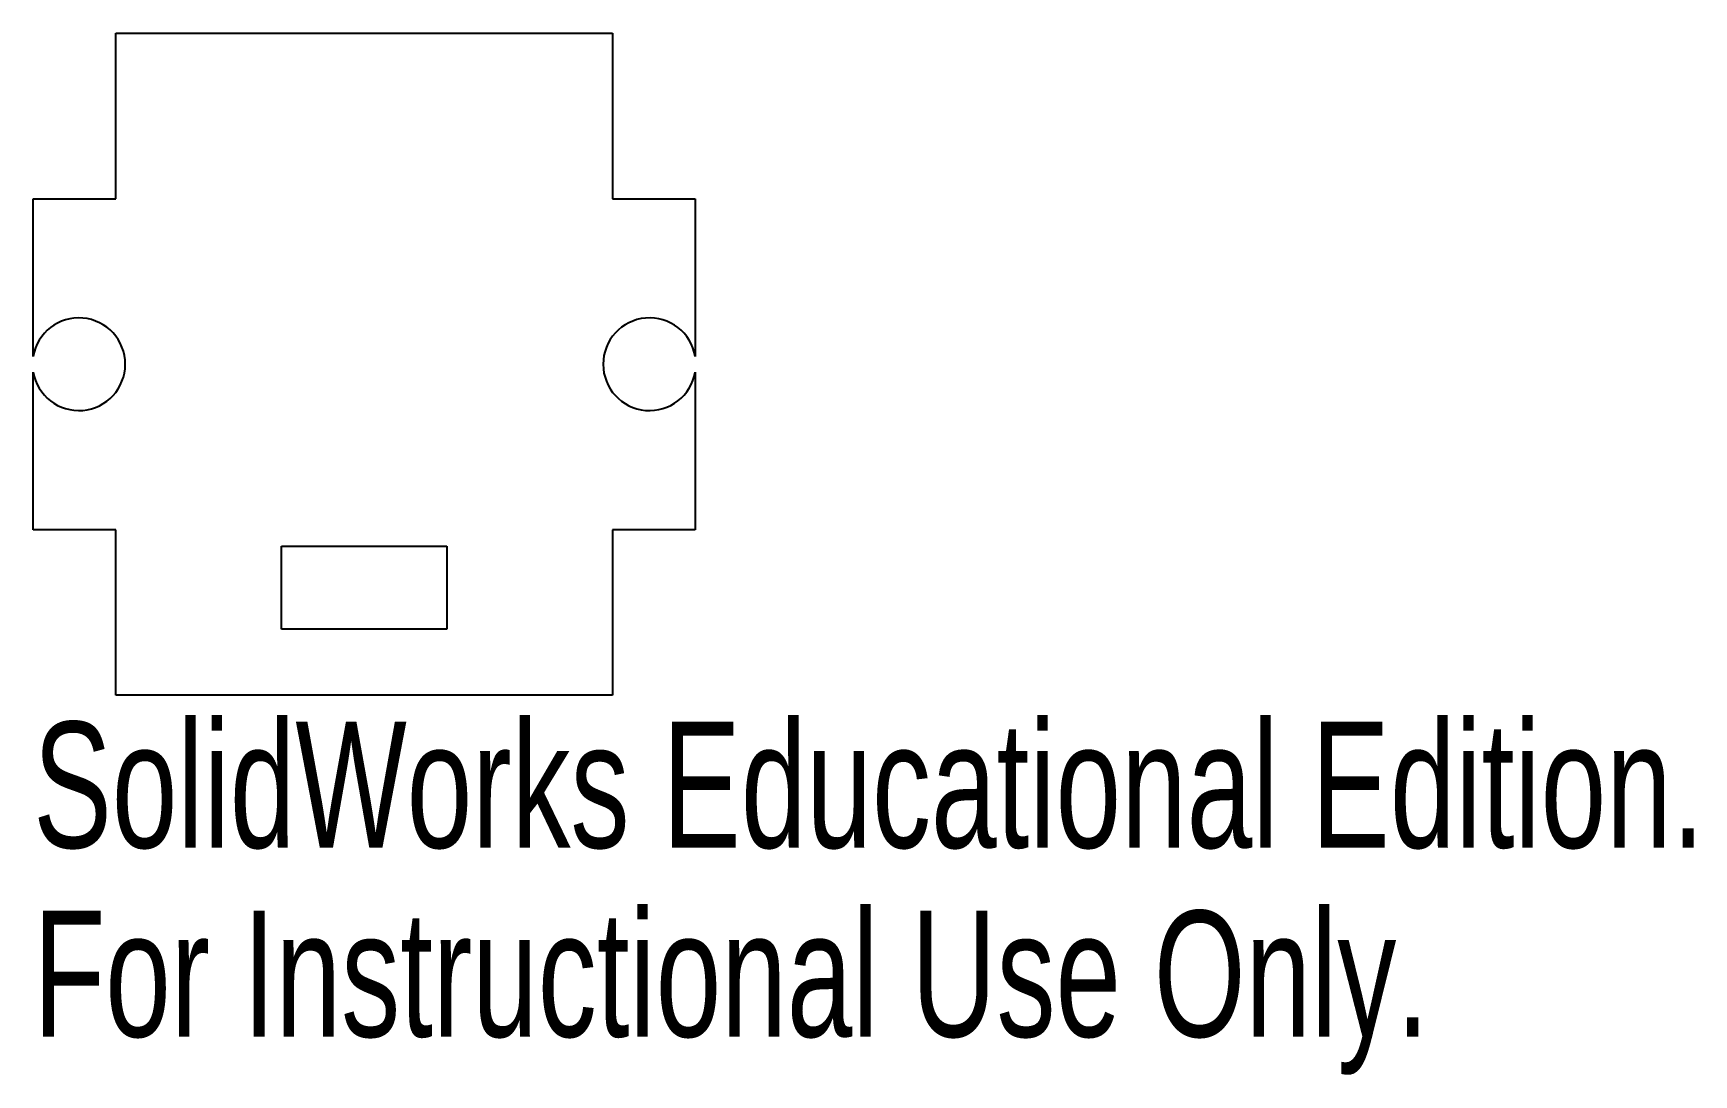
# Model space of a CAD drawing. Header units: millimetres. Extents: x 0 to 63.7, y -14.6 to 25.4.
import ezdxf

# ---------------------------------------------------------------- set-up
doc = ezdxf.new("R2010")
doc.units = ezdxf.units.MM
doc.styles.add('SLDTEXTSTYLE0', font='TXT', dxfattribs={"width": 0.7})

msp = doc.modelspace()

# ---------------------------------------------------------------- linework, layer by layer
at = {"color": 7, "linetype": 'Continuous'}
for p, q in [((3.175, 25.4), (22.225, 25.4)), ((3.175, 19.05), (3.175, 25.4)), ((22.225, 25.4), (22.225, 19.05)), ((0, 19.05), (3.175, 19.05)), ((0, 12.999), (0, 19.05)), ((22.225, 19.05), (25.4, 19.05)), ((25.4, 19.05), (25.4, 12.999)), ((0, 6.35), (0, 12.401)), ((25.4, 12.401), (25.4, 6.35)), ((3.175, 6.35), (0, 6.35)), ((3.175, 0), (3.175, 6.35)), ((22.225, 6.35), (22.225, 0)), ((25.4, 6.35), (22.225, 6.35)), ((9.525, 5.715), (15.875, 5.715)), ((9.525, 2.54), (9.525, 5.715)), ((15.875, 5.715), (15.875, 2.54)), ((15.875, 2.54), (9.525, 2.54)), ((22.225, 0), (3.175, 0))]:
    msp.add_line(p, q, dxfattribs=at)
for centre, start, end in [((1.753, 12.7), 189.69632, 170.30368), ((23.647, 12.7), 9.69632, 350.30368)]:
    msp.add_arc(centre, 1.778, start, end, dxfattribs=at)

# ---------------------------------------------------------------- texts
at = {"color": 7, "linetype": 'Continuous', "char_height": 4.83362, "attachment_point": 1, "style": 'SLDTEXTSTYLE0'}
for s, insert in [('SolidWorks Educational Edition.', (0, -1.02)), ('For Instructional Use Only.', (0, -8.27))]:
    msp.add_mtext(s, dxfattribs=dict(at, insert=insert))

doc.saveas('drawing.dxf')
